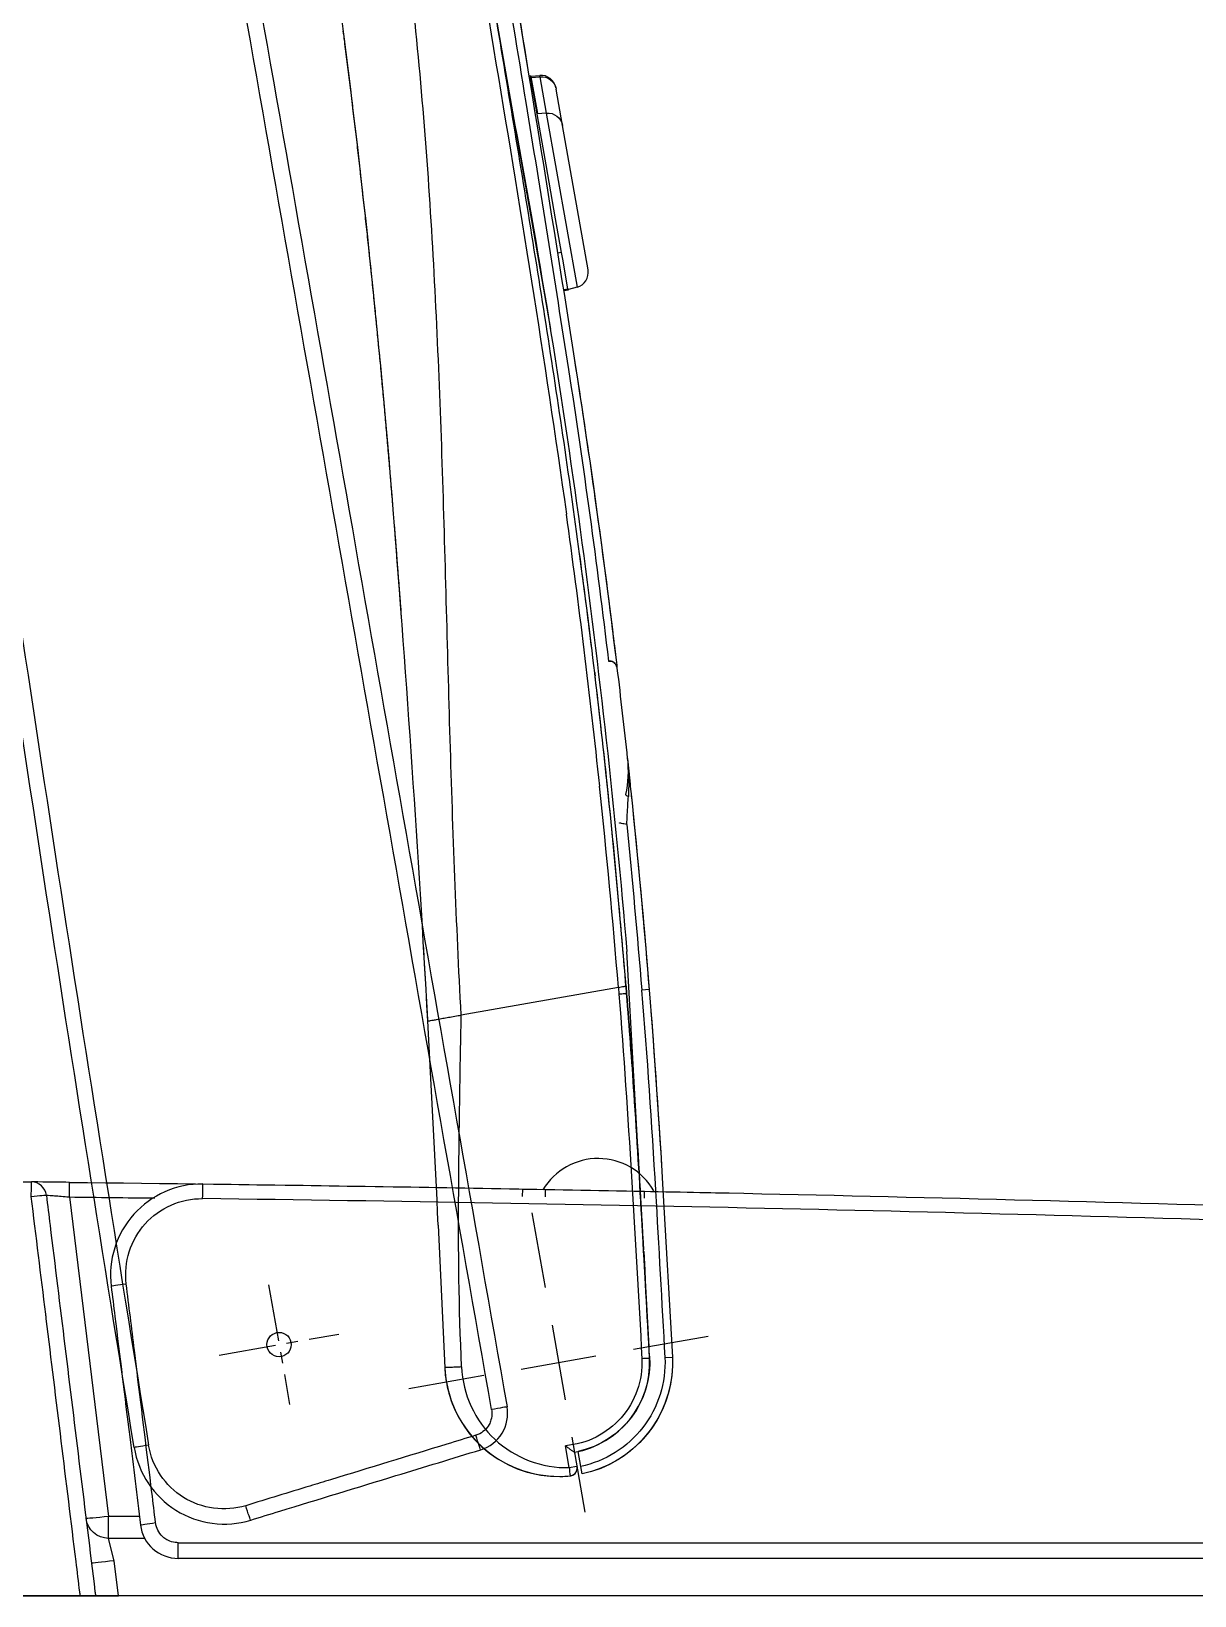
# Model space of a CAD drawing. Extents: x -37 to 6627, y -242 to 2286.
# Drawn here: x 4079.3 to 4232.4, y 311.8 to 517.7 of the extents above; entities that cross this region are included whole.
import ezdxf

# ---------------------------------------------------------------- set-up
doc = ezdxf.new("R2010")
doc.units = 0
doc.header["$LTSCALE"] = 20
doc.header["$MEASUREMENT"] = 0
doc.linetypes.add('CENTER', pattern=[2, 1.25, -0.25, 0.25, -0.25])
doc.linetypes.add('CENTER2', pattern=[1.125, 0.75, -0.125, 0.125, -0.125])
doc.layers.get('0').update_dxf_attribs({"linetype": 'CONTINUOUS'})
for name, color, linetype in [('1', 1, 'CONTINUOUS'), ('20_ALL_FEATURES', 7, 'CONTINUOUS'), ('3', 3, 'CONTINUOUS'), ('CENTER', 2, 'CENTER'), ('DEFAULT_1', 7, 'CENTER')]:
    doc.layers.add(name, color=color, linetype=linetype)

# ---------------------------------------------------------------- blocks, each defined once
blk = doc.blocks.new('A$C915d0707')
blk.add_circle((22.31, 28.14), 1.6)
at = {"layer": '1', "color": 7, "linetype": 'Continuous', "extrusion": (0, 0, -1)}
for centre, major_axis, ratio, start_param, end_param in [((12.25, 47.28), (0.03, 2), 0.000462, 4.747293, 6.283185), ((2.19, 36.07), (-1.99, -0.24), 0.03464, 0, 1.575044), ((6.05, 4.63), (-1.99, -0.24), 0.03464, 0, 1.575044), ((9.03, 2), (0, -2), 0.000006, 0, 1.605703)]:
    blk.add_ellipse(centre, major_axis=major_axis, ratio=ratio, start_param=start_param, end_param=end_param, dxfattribs=at)
at = {"layer": '1', "color": 7, "linetype": 'Continuous'}
for points, knots in [([(12.28, 49.28), (8.84, 49.33), (5.46, 47.82), (2.06, 44.04), (1.18, 42.51), (0.16, 39.25), (0, 37.53), (0.21, 35.82)], [0, 0, 0, 0, 0.5, 0.5, 0.75, 0.75, 1, 1, 1, 1]), ([(2.19, 36.14), (1.85, 38.98), (2.79, 41.93), (6.57, 46.14), (9.38, 47.39), (12.25, 47.35)], [0, 0, 0, 0, 0.5, 0.5, 1, 1, 1, 1]), ([(12.28, 49.28), (37.61, 48.95), (62.93, 48.51), (113.58, 47.39), (138.9, 46.72), (214.86, 44.35), (265.47, 42.32), (328.62, 39.21), (341.25, 38.57), (366.46, 37.21), (379.04, 36.51), (397.69, 35.42), (403.86, 35.06), (416.12, 34.32), (422.13, 33.95), (433.71, 33.22), (439.31, 32.87), (450.06, 32.17), (455.18, 31.84), (464.55, 31.21), (468.88, 30.92), (476.45, 30.41), (479.7, 30.19), (485.22, 29.81), (487.49, 29.65), (491.21, 29.39), (492.65, 29.29), (499.02, 28.84), (501.6, 28.65), (501.6, 28.65)], [0, 0, 0, 0, 0.125, 0.125, 0.25, 0.25, 0.5, 0.5, 0.5625, 0.5625, 0.625, 0.625, 0.65625, 0.65625, 0.6875, 0.6875, 0.71875, 0.71875, 0.75, 0.75, 0.78125, 0.78125, 0.8125, 0.8125, 0.84375, 0.84375, 0.875, 0.875, 1, 1, 1, 1]), ([(503.46, 26.73), (503.46, 26.73), (500.85, 26.91), (494.43, 27.36), (492.98, 27.46), (489.24, 27.72), (486.96, 27.88), (481.43, 28.25), (478.18, 28.47), (470.63, 28.97), (466.31, 29.26), (456.96, 29.87), (451.85, 30.2), (441.11, 30.88), (435.5, 31.23), (423.92, 31.95), (417.91, 32.31), (405.62, 33.05), (399.42, 33.41), (380.71, 34.49), (368.08, 35.2), (342.75, 36.56), (330.07, 37.22), (266.62, 40.34), (215.77, 42.39), (139.47, 44.77), (114.03, 45.45), (63.14, 46.57), (37.7, 47.02), (12.25, 47.35)], [0, 0, 0, 0, 0.125, 0.125, 0.15625, 0.15625, 0.1875, 0.1875, 0.21875, 0.21875, 0.25, 0.25, 0.28125, 0.28125, 0.3125, 0.3125, 0.34375, 0.34375, 0.375, 0.375, 0.4375, 0.4375, 0.5, 0.5, 0.75, 0.75, 0.875, 0.875, 1, 1, 1, 1]), ([(0.21, 35.82), (0.37, 34.5), (0.53, 33.18), (1.35, 26.56), (2, 21.27), (3.12, 12.12), (3.59, 8.25), (4.07, 4.39)], [0, 0, 0, 0, 0.126239, 0.126239, 0.631194, 0.631194, 1, 1, 1, 1]), ([(6.05, 4.7), (5.89, 6.03), (5.73, 7.35), (4.92, 13.96), (4.27, 19.25), (3.5, 25.5), (3.38, 26.45), (2.91, 30.31), (2.55, 33.22), (2.19, 36.14)], [0, 0, 0, 0, 0.126239, 0.126239, 0.631194, 0.631194, 0.722123, 0.722123, 1, 1, 1, 1]), ([(4.07, 4.39), (4.22, 3.18), (4.81, 2.06), (6.62, 0.46), (7.82, 0), (9.03, 0)], [0, 0, 0, 0, 0.5, 0.5, 1, 1, 1, 1]), ([(9.03, 2.07), (8.9, 2.07), (8.78, 2.08), (8.65, 2.09), (8.32, 2.14), (7.99, 2.24), (7.69, 2.39), (7.5, 2.48), (7.32, 2.6), (7.16, 2.73), (6.9, 2.94), (6.67, 3.19), (6.31, 3.76), (6.18, 4.08), (6.08, 4.51), (6.07, 4.61), (6.05, 4.7)], [0, 0, 0, 0, 0.087159, 0.087159, 0.087159, 0.320348, 0.320348, 0.320348, 0.464824, 0.464824, 0.464824, 0.698285, 0.698285, 0.931739, 0.931739, 1, 1, 1, 1]), ([(9.03, 2.07), (34.7, 2.07), (60.37, 2.07), (111.72, 2.07), (137.39, 2.07), (214.39, 2.07), (265.68, 2.07), (329.74, 2.07), (342.55, 2.07), (368.14, 2.07), (380.9, 2.07), (399.83, 2.07), (406.14, 2.07), (418.41, 2.07), (424.38, 2.07), (435.97, 2.07), (441.58, 2.07), (452.38, 2.07), (457.5, 2.07), (466.85, 2.07), (471.13, 2.07), (478.81, 2.07), (482.1, 2.07), (487.68, 2.07), (489.98, 2.07), (493.76, 2.07), (495.23, 2.07), (501.7, 2.07), (504.32, 2.07), (504.32, 2.07)], [0, 0, 0, 0, 0.125, 0.125, 0.25, 0.25, 0.5, 0.5, 0.5625, 0.5625, 0.625, 0.625, 0.65625, 0.65625, 0.6875, 0.6875, 0.71875, 0.71875, 0.75, 0.75, 0.78125, 0.78125, 0.8125, 0.8125, 0.84375, 0.84375, 0.875, 0.875, 1, 1, 1, 1]), ([(502.32, 0), (502.32, 0), (499.72, 0), (493.28, 0), (491.82, 0), (488.04, 0), (485.75, 0), (480.16, 0), (476.86, 0), (469.16, 0), (464.87, 0), (455.49, 0), (450.36, 0), (439.56, 0), (433.95, 0), (422.37, 0), (416.4, 0), (404.15, 0), (397.86, 0), (379.01, 0), (366.31, 0), (340.85, 0), (328.11, 0), (264.37, 0), (213.34, 0), (136.74, 0), (111.19, 0), (60.11, 0), (34.57, 0), (9.03, 0)], [0, 0, 0, 0, 0.125, 0.125, 0.15625, 0.15625, 0.1875, 0.1875, 0.21875, 0.21875, 0.25, 0.25, 0.28125, 0.28125, 0.3125, 0.3125, 0.34375, 0.34375, 0.375, 0.375, 0.4375, 0.4375, 0.5, 0.5, 0.75, 0.75, 0.875, 0.875, 1, 1, 1, 1])]:
    blk.add_open_spline(points, degree=3, knots=knots, dxfattribs=at)
at = {"layer": 'CENTER', "ltscale": 0.3}
for p, q in [((22.31, 36.14), (22.31, 20.14)), ((30.31, 28.14), (14.31, 28.14))]:
    blk.add_line(p, q, dxfattribs=at)
blk = doc.blocks.new('A$Cfc41ca89')
at = {"color": 7}
blk.add_line((8.6, 0.114), (8.51, 60.376), dxfattribs=at)
at = {"color": 7, "linetype": 'Continuous'}
for centre, radius, start, end in [((5.55, 71.658), 3, 3.8107, 22), ((5.55, 71.658), 3, 3.8107, 22), ((-212.68, 57.123), 221.713, 3.1894, 3.81069), ((-212.68, 57.123), 221.713, 3.1894, 3.81069), ((8.491, 69.421), 0.174, 271.9836, 277.3112), ((8.483, 69.464), 0.218, 287.4117, 293.893), ((8.499, 69.44), 0.189, 307.4881, 314.845)]:
    blk.add_arc(centre, radius, start, end, dxfattribs=at)
blk.add_open_spline([(8.69, 69.458), (8.691, 69.442), (8.688, 69.407), (8.671, 69.357), (8.641, 69.311), (8.598, 69.276), (8.548, 69.254), (8.514, 69.248), (8.497, 69.247)], degree=3, knots=[0, 0, 0, 0, 0.154642, 0.321773, 0.493987, 0.670986, 0.843749, 1, 1, 1, 1], dxfattribs=at)
for points in [[(8.548, 69.256), (8.537, 69.252), (8.525, 69.25), (8.513, 69.248)], [(8.614, 69.29), (8.601, 69.28), (8.586, 69.271), (8.571, 69.265)], [(8.69, 69.458), (8.693, 69.404), (8.671, 69.344), (8.632, 69.306)]]:
    blk.add_open_spline(points, degree=3, dxfattribs=at)
at = {"layer": '20_ALL_FEATURES', "color": 7, "linetype": 'Continuous'}
for p, q in [((4.1, 90.198), (4.1, 89.996)), ((4.1, 89.998), (4.1, 89.598)), ((6.386, 87.455), (6.482, 86.65)), ((7.494, 83.203), (6.975, 87.582)), ((6.482, 86.65), (7.651, 76.861)), ((8.053, 77.95), (8.053, 77.95)), ((9.15, 59.448), (9.028, 59.448)), ((9.15, 59.448), (9.15, 59.412)), ((9.15, 59.412), (9.15, 58.618)), ((9.15, 58.618), (9.15, 58.439)), ((9.15, 58.439), (9.15, 57.539)), ((9.15, 57.539), (9.15, 56.096)), ((9.15, 56.096), (9.15, 54.786)), ((9.15, 54.786), (9.15, 53.716)), ((9.15, 53.716), (9.111, 53.716))]:
    blk.add_line(p, q, dxfattribs=at)
at = {"layer": '20_ALL_FEATURES', "color": 9, "linetype": 'Continuous'}
for p, q in [((6.78, 87.558), (6.975, 87.582)), ((7.298, 83.18), (7.296, 83.197)), ((8.053, 77.95), (7.857, 77.932)), ((9.028, 59.412), (9.15, 59.412)), ((9.15, 58.439), (9.044, 58.439))]:
    blk.add_line(p, q, dxfattribs=at)
at = {"layer": '20_ALL_FEATURES', "color": 7, "linetype": 'Continuous'}
for centre, radius, start, end in [((4, 87.2), 3, 11.7445, 88.0898), ((4, 87.2), 3, 11.7582, 83.6707), ((4, 87.2), 2.4, 6.1166, 87.612), ((4, 87.2), 3, 7.3303, 11.7582), ((4, 87.2), 3, 7.3303, 11.7445), ((-212.68, 57.123), 221.713, 5.39035, 6.75543), ((-212.68, 57.123), 221.713, 5.54125, 6.60283), ((-212.68, 57.123), 221.713, 4.0539, 5.39034), ((-212.68, 57.123), 221.713, 4.25778, 5.39034), ((-212.68, 57.123), 221.213, 359.32933, 5.11918), ((-212.68, 57.123), 221.713, 4.06874, 4.25778), ((1.116, 71.173), 7.47, 12.1466, 12.9604), ((2.265, 71.417), 6.295, 10.2063, 12.1729), ((2.423, 71.455), 6.134, 3.7682, 10.1242), ((-212.68, 57.123), 221.713, 4.05287, 4.06874), ((-212.68, 57.123), 221.713, 3.98363, 4.0539), ((-212.68, 57.123), 221.713, 3.98621, 4.05287), ((-212.68, 57.123), 221.713, 3.81069, 3.98621), ((-212.68, 57.123), 221.713, 3.97815, 3.98363), ((-212.68, 57.123), 221.713, 3.81817, 3.97815), ((8.486, 69.452), 0.206, 280.0391, 287.5728), ((8.482, 69.465), 0.219, 287.5308, 293.9701), ((-212.68, 57.123), 221.713, 3.11615, 3.1894), ((-212.68, 57.123), 221.713, 2.98052, 3.13742), ((-212.68, 57.123), 221.713, 1.06407, 3.11615), ((-212.68, 57.123), 221.713, 1.29483, 2.98052), ((-212.68, 57.123), 221.713, 1.06407, 1.29483), ((-1176.272, 39.208), 1185.472, 359.999862, 1.064887), ((-1176.272, 39.208), 1185.472, 0.037969, 0.701088)]:
    blk.add_arc(centre, radius, start, end, dxfattribs=at)
at = {"layer": '20_ALL_FEATURES', "color": 9, "linetype": 'Continuous'}
for centre, radius, start, end in [((-230.923, 55.208), 239.857, 5.43622, 6.69705), ((-212.741, 57.118), 221.578, 4.25787, 5.39014), ((-208.765, 57.037), 217.606, 1.1764, 3.21654)]:
    blk.add_arc(centre, radius, start, end, dxfattribs=at)
for points, knots in [([(6.78, 87.558), (6.737, 87.882), (6.539, 88.522), (5.927, 89.314), (5.082, 89.849), (4.427, 89.986), (4.1, 89.998)], [0, 0, 0, 0, 0.250023, 0.500023, 0.75001, 1, 1, 1, 1]), ([(8.226, 73.569), (8.202, 73.559), (8.161, 73.541), (8.098, 73.521), (8.075, 73.5), (8.042, 73.499), (8.044, 73.494)], [0, 0, 0, 0, 0.383337, 0.707973, 0.923878, 1, 1, 1, 1]), ([(8.396, 72.848), (8.378, 72.837), (8.354, 72.823), (8.328, 72.792), (8.331, 72.782)], [0, 0, 0, 0, 0.677148, 1, 1, 1, 1]), ([(9.007, 10.61), (9.012, 17.135), (8.999, 29.048), (9.022, 43.643), (8.92, 54.083), (8.843, 59.134), (8.794, 61.505)], [0, 0, 0, 0, 0.384607, 0.702231, 0.860252, 1, 1, 1, 1])]:
    blk.add_open_spline(points, degree=3, knots=knots, dxfattribs=at)
for points in [[(7.296, 83.197), (7.126, 84.651), (6.951, 86.105), (6.779, 87.558)], [(8.226, 73.569), (8.264, 73.399), (8.305, 73.23), (8.345, 73.06)], [(8.345, 73.06), (8.362, 72.99), (8.379, 72.919), (8.396, 72.848)]]:
    blk.add_open_spline(points, degree=3, dxfattribs=at)
at = {"layer": '20_ALL_FEATURES', "color": 7, "linetype": 'Continuous'}
blk.add_open_spline([(8.497, 69.247), (8.501, 69.247), (8.51, 69.248), (8.518, 69.249), (8.522, 69.25)], degree=3, knots=[0, 0, 0, 0, 0.492759, 1, 1, 1, 1], dxfattribs=at)
for points in [[(8.571, 69.265), (8.586, 69.272), (8.601, 69.28), (8.614, 69.29)], [(8.614, 69.29), (8.624, 69.298), (8.633, 69.306), (8.64, 69.315)]]:
    blk.add_open_spline(points, degree=3, dxfattribs=at)
at = {"layer": 'DEFAULT_1', "color": 1, "linetype": 'CENTER2'}
for p, q in [((4, 89.2), (4, 91.2)), ((4, 86.2), (4, 88.2)), ((2, 87.2), (0, 87.2)), ((3, 87.2), (5, 87.2)), ((6, 87.2), (8, 87.2)), ((4, 85.2), (4, 83.2))]:
    blk.add_line(p, q, dxfattribs=at)
blk = doc.blocks.new('A$C6fa86d93')
at = {"layer": '20_ALL_FEATURES', "color": 7, "linetype": 'Continuous'}
for p, q in [((40.53, 40.22), (21.92, 42.63)), ((40.53, 40.22), (21.92, 42.63)), ((67.25, 36.89), (70.34, 36.53)), ((121.11, 30.98), (121.73, 30.92)), ((6.12, 27.75), (6.04, 27.75)), ((6.12, 28.77), (9.05, 28.77)), ((8, 27.75), (6.12, 27.75)), ((28.62, 14.64), (19.99, 15.67)), ((30, 14.47), (28.62, 14.64)), ((32.42, 14.18), (30, 14.47)), ((33.61, 14.04), (32.65, 14.16)), ((34.77, 13.91), (33.61, 14.04)), ((67.25, 10.4), (66.25, 10.5)), ((66.25, 10.5), (67.25, 10.4)), ((67.25, 11.42), (66.34, 11.51)), ((67.25, 10.4), (67.25, 10.4))]:
    blk.add_line(p, q, dxfattribs=at)
at = {"layer": '20_ALL_FEATURES', "color": 9, "linetype": 'Continuous'}
for p, q in [((67.25, 11.42), (67.25, 32.43)), ((6.12, 28.77), (6.12, 27.75))]:
    blk.add_line(p, q, dxfattribs=at)
at = {"layer": '20_ALL_FEATURES', "color": 7, "linetype": 'Continuous'}
for points in [[(72.45, 36.28), (72.78, 36.24), (74.73, 36.01), (76.61, 35.8), (77.19, 35.73)], [(121.13, 30.98), (121.36, 30.96), (121.68, 30.93), (122.01, 30.89), (122.34, 30.86), (122.67, 30.83), (122.99, 30.8), (123.32, 30.76), (123.65, 30.73), (123.98, 30.7), (124.31, 30.67), (124.64, 30.63), (124.97, 30.6), (125.3, 30.57), (125.63, 30.54), (125.96, 30.5), (126.29, 30.47), (126.62, 30.44), (126.96, 30.41), (127.29, 30.37), (127.62, 30.34), (127.95, 30.31), (128.29, 30.28), (128.62, 30.24), (128.95, 30.21), (129.29, 30.18), (129.62, 30.15), (129.96, 30.12), (130.29, 30.08), (130.63, 30.05), (130.96, 30.02), (131.3, 29.99), (131.64, 29.95), (131.97, 29.92), (132.02, 29.92)], [(135.01, 29.64), (135.34, 29.6), (135.68, 29.57), (136.02, 29.54), (136.36, 29.51), (136.69, 29.48), (137.03, 29.45), (137.37, 29.42), (137.71, 29.39), (138.04, 29.35), (138.38, 29.32), (138.72, 29.29), (139.05, 29.26), (139.39, 29.23), (139.73, 29.2), (140.07, 29.17), (140.4, 29.14), (140.74, 29.11), (141.08, 29.08), (141.42, 29.05), (141.75, 29.02), (142.09, 28.99), (142.43, 28.96), (142.76, 28.93), (143.1, 28.9), (143.44, 28.87), (143.78, 28.84), (144.11, 28.81), (144.45, 28.78), (144.79, 28.75), (145.12, 28.72), (145.46, 28.69), (145.8, 28.66), (146.13, 28.63), (146.47, 28.61), (146.81, 28.58), (147.14, 28.55), (147.48, 28.52), (147.82, 28.49), (148.15, 28.46), (148.49, 28.43), (148.83, 28.41), (149.16, 28.38), (149.5, 28.35), (149.84, 28.32), (150.18, 28.29), (150.52, 28.27), (150.86, 28.24), (151.2, 28.21), (151.54, 28.18), (151.88, 28.15), (152.22, 28.13), (152.56, 28.1), (152.9, 28.07), (153.24, 28.04), (153.58, 28.02), (153.92, 27.99), (154.26, 27.96), (154.61, 27.93), (154.95, 27.91), (155.29, 27.88), (155.63, 27.85), (155.98, 27.83), (156.32, 27.8), (156.66, 27.77), (157.01, 27.75), (157.35, 27.72), (157.7, 27.69), (158.04, 27.67), (158.39, 27.64), (158.73, 27.61), (159.08, 27.59), (159.42, 27.56), (159.77, 27.54), (160.11, 27.51), (160.46, 27.48), (160.81, 27.46), (161.15, 27.43), (161.5, 27.41), (161.85, 27.38), (162.19, 27.36), (162.54, 27.33), (162.89, 27.3), (163.23, 27.28), (163.58, 27.25), (163.93, 27.23), (164.28, 27.2), (164.63, 27.18), (164.97, 27.15), (165.32, 27.13), (165.67, 27.1), (166.02, 27.08), (166.37, 27.05), (166.72, 27.03), (167.07, 27.01), (167.41, 26.98), (167.76, 26.96), (168.11, 26.93), (168.46, 26.91), (168.81, 26.89), (169.16, 26.86), (169.51, 26.84), (169.86, 26.81), (170.21, 26.79), (170.56, 26.77), (170.9, 26.74), (171.25, 26.72), (171.6, 26.7), (171.95, 26.67), (172.3, 26.65), (172.65, 26.63), (173, 26.6), (173.35, 26.58), (173.7, 26.56), (174.05, 26.54), (174.39, 26.51), (174.74, 26.49), (175.09, 26.47), (175.44, 26.45), (175.79, 26.43), (176.14, 26.4), (176.49, 26.38), (176.83, 26.36), (177.18, 26.34), (177.53, 26.32), (177.88, 26.29), (178.23, 26.27), (178.57, 26.25), (178.92, 26.23), (179.27, 26.21), (179.62, 26.19), (179.96, 26.17), (180.31, 26.15), (180.66, 26.13), (181, 26.11), (181.35, 26.08), (181.7, 26.06), (182.04, 26.04), (182.39, 26.02), (182.74, 26), (183.08, 25.98), (183.43, 25.96), (183.77, 25.94), (184.12, 25.92), (184.46, 25.9), (184.81, 25.88), (185.16, 25.87), (185.5, 25.85), (185.85, 25.83), (186.19, 25.81), (186.54, 25.79), (186.88, 25.77), (187.23, 25.75), (187.57, 25.73), (187.92, 25.71), (188.26, 25.69), (188.6, 25.68), (188.95, 25.66), (189.29, 25.64), (189.64, 25.62), (189.98, 25.6), (190.32, 25.59), (190.67, 25.57), (191.01, 25.55), (191.35, 25.53), (191.7, 25.51), (192.04, 25.5), (192.38, 25.48), (192.72, 25.46), (193.07, 25.44), (193.41, 25.43), (193.75, 25.41), (194.09, 25.39), (194.43, 25.38), (194.78, 25.36), (195.12, 25.34), (195.46, 25.33), (195.8, 25.31), (196.14, 25.29), (196.48, 25.28), (196.82, 25.26), (197.16, 25.25), (197.5, 25.23)]]:
    blk.add_lwpolyline(points, dxfattribs=at)
for centre, radius, start, end in [((20, 27.75), 15, 90.0001, 175.9004), ((20, 27.75), 15, 94.7894, 170.785), ((20, 27.75), 15, 94.6272, 170.9095), ((20, 27.75), 15, 94.6272, 170.9095), ((20, 27.75), 15, 90, 94.7894), ((20, 27.75), 15, 90, 94.6272), ((20, 27.75), 15, 90, 94.6272), ((20, 27.75), 15, 89.1508, 90), ((20, 27.75), 15, 89.1405, 90), ((20, 27.75), 15, 82.6297, 90.0001), ((20, 27.73), 15.02, 82.6335, 89.9962), ((20, 27.75), 15, 87.3796, 89.1508), ((20, 27.75), 15, 87.3266, 89.1406), ((20, 27.75), 15, 82.6297, 87.3796), ((20, 27.74), 15.01, 82.6307, 87.3254), ((398.29, 2805.92), 2788.74, 262.62945, 263.18253), ((398.29, 2805.92), 2788.74, 263.18253, 263.24631), ((398.29, 2805.92), 2788.74, 263.18253, 264.55693), ((398.29, 2805.92), 2788.74, 264.27231, 264.29592), ((398.29, 2805.92), 2788.74, 264.2959, 264.3083), ((398.29, 2805.92), 2788.74, 264.3083, 264.3939), ((398.29, 2805.92), 2788.74, 264.3086, 264.36085), ((20, 27.75), 15, 170.9095, 175.9004), ((398.29, 2805.92), 2788.74, 264.36085, 264.45817), ((398.29, 2805.92), 2788.74, 264.3939, 264.39555), ((398.29, 2805.92), 2788.74, 264.39555, 264.41147), ((398.29, 2805.92), 2788.74, 264.41147, 264.53355), ((398.29, 2805.92), 2788.74, 264.45817, 264.46199), ((398.29, 2805.92), 2788.74, 264.46199, 264.49071), ((259.97, 1354.13), 1330.38, 264.55631, 267.92209), ((6.04, 28.75), 1, 175.9004, 183.7363), ((6.04, 28.75), 1, 175.9004, 183.737), ((6.04, 28.75), 1, 175.9004, 270), ((6.04, 28.75), 1, 175.9004, 183.7363), ((6.04, 28.75), 1, 183.7363, 270), ((6.04, 28.75), 1, 262.1606, 270), ((20, 27.75), 12, 180, 262.6023), ((32.66, 16.17), 2, 263.2157, 270), ((181.75, 1240.24), 1235.15, 264.68089, 265.1843), ((167.61, 1066.02), 1060.36, 265.15547, 266.78562), ((169.86, 1110.01), 1104.41, 266.971, 267.64188)]:
    blk.add_arc(centre, radius, start, end, dxfattribs=at)
at = {"layer": '20_ALL_FEATURES', "color": 9, "linetype": 'Continuous'}
for centre, radius, start, end in [((176.18, 1179.59), 1173.23, 264.67241, 265.97225), ((167.8, 1069.91), 1063.24, 266.00755, 267.95123)]:
    blk.add_arc(centre, radius, start, end, dxfattribs=at)
for points, knots in [([(21.64, 40.43), (21.67, 40.7), (21.72, 41.1), (21.79, 41.62), (21.83, 41.97), (21.88, 42.23), (21.89, 42.46), (21.93, 42.54), (21.91, 42.63), (21.92, 42.63)], [0, 0, 0, 0, 0.369824, 0.548835, 0.708366, 0.837445, 0.930153, 0.983337, 1, 1, 1, 1]), ([(21.64, 40.43), (19.87, 40.66), (16.21, 40.44), (11.28, 38.06), (7.64, 33.97), (6.39, 30.53), (6.12, 28.77)], [0, 0, 0, 0, 0.250027, 0.500031, 0.750068, 1, 1, 1, 1]), ([(21.64, 40.43), (29.29, 39.44), (40.72, 37.54), (55.88, 34.65), (63.46, 33.18), (67.25, 32.43)], [0, 0, 0, 0, 0.499975, 0.749987, 1, 1, 1, 1]), ([(67.25, 32.44), (79.26, 30.98), (103.26, 27.65), (139.22, 22.16), (175.35, 17.38), (199.6, 15.41), (211.75, 14.85)], [0, 0, 0, 0, 0.249344, 0.499083, 0.74952, 1, 1, 1, 1]), ([(6.12, 28.77), (5.98, 28.79), (5.73, 28.82), (5.38, 28.85), (5.2, 28.84), (5.04, 28.85), (5.04, 28.82)], [0, 0, 0, 0, 0.380417, 0.702676, 0.91875, 1, 1, 1, 1]), ([(18.58, 16.86), (17.19, 17.05), (14.47, 17.94), (11.2, 20.73), (9.2, 24.52), (8.93, 27.38), (9.05, 28.77)], [0, 0, 0, 0, 0.250025, 0.500024, 0.750009, 1, 1, 1, 1]), ([(18.46, 15.85), (18.45, 15.85), (18.47, 15.89), (18.46, 15.94), (18.48, 16.03), (18.5, 16.21), (18.53, 16.5), (18.56, 16.73), (18.58, 16.86)], [0, 0, 0, 0, 0.019371, 0.076475, 0.169325, 0.29397, 0.618644, 1, 1, 1, 1]), ([(66.25, 10.5), (66.24, 10.5), (66.26, 10.54), (66.25, 10.58), (66.27, 10.68), (66.28, 10.86), (66.31, 11.14), (66.33, 11.38), (66.34, 11.51)], [0, 0, 0, 0, 0.019356, 0.07643, 0.169211, 0.293796, 0.618516, 1, 1, 1, 1]), ([(67.25, 11.42), (67.26, 11.3), (67.24, 11.06), (67.25, 10.77), (67.24, 10.59), (67.25, 10.49), (67.24, 10.45), (67.25, 10.4), (67.25, 10.4)], [0, 0, 0, 0, 0.380454, 0.705288, 0.830133, 0.923221, 0.980649, 1, 1, 1, 1]), ([(253.76, 5.78), (233.1, 5.82), (191.78, 6.09), (150.44, 6.61), (129.79, 7.35)], [0, 0, 0, 0, 0.499904, 1, 1, 1, 1])]:
    blk.add_open_spline(points, degree=3, knots=knots, dxfattribs=at)
at = {"layer": '20_ALL_FEATURES', "color": 7, "linetype": 'Continuous'}
for points, knots in [([(67.25, 36.89), (67.27, 36.91), (67.22, 36.68), (67.26, 36.55), (67.23, 36.08), (67.25, 35.55), (67.26, 34.88), (67.25, 33.83), (67.25, 33.01), (67.25, 32.44)], [0, 0, 0, 0, 0.019178, 0.076222, 0.16898, 0.293826, 0.445551, 0.618202, 1, 1, 1, 1]), ([(9.05, 28.77), (8.93, 28.66), (8.7, 28.45), (8.42, 28.18), (8.23, 27.99), (8.1, 27.87), (8.07, 27.81), (7.99, 27.75), (8, 27.75)], [0, 0, 0, 0, 0.332694, 0.645021, 0.782232, 0.895943, 0.973123, 1, 1, 1, 1]), ([(18.46, 15.85), (30, 14.48), (45.94, 12.52), (61.87, 10.91), (66.25, 10.5)], [0, 0, 0, 0, 0.725, 1, 1, 1, 1]), ([(66.24, 10.5), (61.86, 10.91), (51.37, 11.97), (40.88, 13.18), (34.77, 13.91)], [0, 0, 0, 0, 0.417311, 1, 1, 1, 1]), ([(67.25, 10.4), (77.72, 9.43), (98.7, 7.73), (130.23, 6.17), (161.78, 5.46), (188.08, 5.18), (218.72, 4.87), (238.84, 4.79), (253.71, 4.76)], [0, 0, 0, 0, 0.169078, 0.338155, 0.507233, 0.676311, 0.76085, 1, 1, 1, 1]), ([(108.52, 7.3), (108.41, 7.31), (107.96, 7.34), (108.64, 7.3), (108.64, 7.3), (108.15, 7.32)], [0, 0, 0, 0, 0.330341, 0.66067, 1, 1, 1, 1])]:
    blk.add_open_spline(points, degree=3, knots=knots, dxfattribs=at)
at = {"layer": '20_ALL_FEATURES', "color": 9, "linetype": 'Continuous'}
blk.add_open_spline([(66.34, 11.51), (50.39, 13.05), (34.48, 14.94), (18.58, 16.86)], degree=3, dxfattribs=at)
at = {"layer": 'DEFAULT_1', "color": 1, "linetype": 'CENTER2'}
for p, q in [((20, 37.75), (20, 47.75)), ((20, 32.75), (20, 22.75)), ((10, 27.75), (0, 27.75)), ((25, 27.75), (15, 27.75)), ((30, 27.75), (40, 27.75)), ((20, 17.75), (20, 7.75))]:
    blk.add_line(p, q, dxfattribs=at)
at = {"layer": '3', "color": 7, "xscale": -5, "yscale": 5, "zscale": 5, "rotation": 90}
blk.add_blockref('A$Cfc41ca89', (456, 47.75), dxfattribs=at)
blk = doc.blocks.new('A$C1863e902')
at = {"layer": '1', "color": 7, "linetype": 'Continuous'}
for p, q in [((158.76, 5), (158.76, 5.61)), ((158.94, 3.83), (158.84, 5)), ((182.21, 3.83), (182.31, 5)), ((187.25, 5), (182.38, 5)), ((187.17, 5), (187.07, 3.83)), ((187.35, 5), (187.25, 3.83)), ((182.21, 3.83), (158.94, 3.83)), ((187.07, 3.83), (182.21, 3.83)), ((187.07, 3.83), (187.25, 3.83)), ((160.93, 2), (180.25, 2)), ((180.25, 2), (185.11, 2)), ((185.26, 2), (185.11, 2))]:
    blk.add_line(p, q, dxfattribs=at)
for centre, start, end in [((160.93, 4), 185, 270), ((185.26, 4), 270, 355)]:
    blk.add_arc(centre, 2, start, end, dxfattribs=at)
at = {"layer": '1', "color": 7, "linetype": 'Continuous', "extrusion": (0, 0, -1)}
for centre, major_axis, start_param, end_param in [((180.25, 4), (0, -2), 4.799655, 6.283185), ((185.11, 4), (0, 2), 1.658063, 3.141593)]:
    blk.add_ellipse(centre, major_axis=major_axis, ratio=0.984808, start_param=start_param, end_param=end_param, dxfattribs=at)
at = {"layer": '3', "color": 7}
blk.add_blockref('A$C6fa86d93', (0, 3.04), dxfattribs=at)

msp = doc.modelspace()

# ---------------------------------------------------------------- linework, layer by layer
at = {"layer": '1', "color": 7, "linetype": 'Continuous'}
for p, q in [((4143.95655, 364.34198), (4143.97465, 365.32052)), ((4143.97465, 365.32052), (4146.97414, 365.26502)), ((4146.95605, 364.2873), (4146.97414, 365.26502)), ((4146.97414, 365.26502), (4160.97157, 365.00603)), ((4084.30162, 364.27753), (4089.46266, 322.24422)), ((4089.46266, 319.34892), (4089.46266, 322.24422)), ((4093.51797, 322.24422), (4089.46266, 322.24422)), ((4090.18651, 316.40127), (4089.46266, 319.34892)), ((4094.26434, 319.34892), (4089.46266, 319.34892)), ((4090.75129, 311.80157), (4090.18651, 316.40127)), ((4087.73519, 311.80157), (4090.75129, 311.80157))]:
    msp.add_line(p, q, dxfattribs=at)
for centre, radius, start, end in [((4153.90364, 360.8879), 8.45804, 29.8456593, 149.1232358), ((4079.27892, 364.26134), 2, 7, 89.4056155)]:
    msp.add_arc(centre, radius, start, end, dxfattribs=at)
at = {"layer": '1', "color": 7, "linetype": 'Continuous', "extrusion": (0, 0, -1)}
msp.add_arc((-4089.46266, 322.34892), 3, 270, 353, dxfattribs=at)
for centre, major_axis, ratio, start_param, end_param in [((4079.27892, 364.26134), (0.02075, 1.99989), 0.00036226, 4.747293686, 6.283185308), ((4079.27892, 364.26134), (-1.98509, -0.24374), 0.034639674, 1.575049518, 3.141592654), ((4084.30162, 364.20773), (0.02194, 1.99988), 0.000383096, 4.747293464, 6.283185308), ((3991.95184, -8053.26529), (-8420.01873, 0), 0.999995352, 1.581767036, 1.590757447), ((4101.83972, 363.99448), (0.0261, 1.99983), 0.000461827, 4.747292512, 6.283185307), ((4159.97376, 363.0373), (0.03992, 1.9996), 0.000697008, 5.281516695, 6.283185308), ((3991.95184, -8053.26655), (-8418.05426, 0), 0.999999572, 1.58176699, 1.583103605), ((4091.78376, 352.77664), (-1.98509, -0.24374), 0.034640343, 0, 1.575044066), ((4089.46266, 322.34892), (-2.97764, -0.36561), 0.034639674, 4.716642172, 6.283185307), ((4095.64299, 321.34573), (-1.98509, -0.24374), 0.034640371, 0, 1.575043837), ((4098.62063, 318.71134), (0, -2), 0.000005908, 0, 1.605702912), ((4090.18651, 316.45363), (-2.97764, -0.36561), 0.017322358, 4.714515895, 6.283185307)]:
    msp.add_ellipse(centre, major_axis=major_axis, ratio=ratio, start_param=start_param, end_param=end_param, dxfattribs=at)
at = {"layer": '1', "color": 7, "linetype": 'Continuous'}
for points, knots in [([(3995.8032, 366.71342), (4009.52791, 366.70715), (4023.25265, 366.66731), (4051.0849, 366.51848), (4065.19249, 366.40758), (4079.29967, 366.26123)], [0, 0, 0, 0, 0.493115522, 0.493115522, 1, 1, 1, 1]), ([(4084.32356, 366.20761), (4083.0041, 366.22209), (4081.71983, 366.23583), (4079.83981, 366.25566), (4079.29941, 366.26122), (4079.29967, 366.26123)], [0, 0, 0, 0, 0.499942737, 0.499942737, 1, 1, 1, 1]), ([(4081.26401, 364.50507), (4081.26331, 364.51074), (4081.29431, 364.5134), (4081.43822, 364.51222), (4081.5785, 364.50573), (4081.87794, 364.48683), (4082.01004, 364.47763), (4082.39894, 364.44852), (4082.68647, 364.42509), (4083.30268, 364.37167), (4083.63998, 364.34092), (4083.97824, 364.30872), (4084.08563, 364.29849), (4084.19371, 364.28807), (4084.30162, 364.27753)], [0, 0, 0, 0, 0.156743955, 0.156743955, 0.368984651, 0.368984651, 0.497899327, 0.497899327, 0.714341796, 0.714341796, 0.931809287, 0.931809287, 0.931809287, 1, 1, 1, 1]), ([(4081.26401, 364.50507), (4081.42641, 363.18247), (4081.5888, 361.85987), (4082.40077, 355.24687), (4083.05035, 349.95647), (4085.02206, 333.89821), (4086.34419, 323.13036), (4087.68927, 312.17552), (4087.71223, 311.98854), (4087.73519, 311.80157)], [0, 0, 0, 0, 0.075285348, 0.075285348, 0.376426739, 0.376426739, 0.989356787, 0.989356787, 1, 1, 1, 1]), ([(4101.86582, 365.99431), (4098.42548, 366.03921), (4095.04635, 364.53605), (4091.6477, 360.75114), (4090.77368, 359.22406), (4089.74827, 355.9604), (4089.5891, 354.23966), (4089.79866, 352.5329)], [0, 0, 0, 0, 0.5, 0.5, 0.75, 0.75, 1, 1, 1, 1]), ([(4101.86582, 365.99431), (4127.19552, 365.66372), (4152.52244, 365.21885), (4203.17074, 364.10057), (4228.49244, 363.42715), (4304.44591, 361.06418), (4355.05713, 359.03186), (4418.21258, 355.92587), (4430.83805, 355.27641), (4456.05368, 353.92246), (4468.63191, 353.21845), (4487.27486, 352.13375), (4493.45227, 351.7674), (4505.7068, 351.0273), (4511.71754, 350.6575), (4523.30262, 349.93302), (4528.90267, 349.57678), (4539.64833, 348.88327), (4544.76746, 348.54762), (4554.1376, 347.92589), (4558.46519, 347.63474), (4566.03916, 347.12059), (4569.28624, 346.89767), (4574.80425, 346.51662), (4577.08301, 346.35795), (4580.79852, 346.09831), (4582.23972, 345.99705), (4588.60749, 345.54859), (4591.19291, 345.36298), (4591.19271, 345.36299)], [0, 0, 0, 0, 0.125, 0.125, 0.25, 0.25, 0.5, 0.5, 0.5625, 0.5625, 0.625, 0.625, 0.65625, 0.65625, 0.6875, 0.6875, 0.71875, 0.71875, 0.75, 0.75, 0.78125, 0.78125, 0.8125, 0.8125, 0.84375, 0.84375, 0.875, 0.875, 1, 1, 1, 1]), ([(4160.81485, 365.01852), (4163.48619, 364.96495), (4166.1186, 364.9107), (4169.9746, 364.83006), (4171.15157, 364.80486), (4171.15112, 364.80488)], [0, 0, 0, 0, 0.499953232, 0.499953232, 1, 1, 1, 1]), ([(4085.72874, 311.80157), (4085.70756, 311.97405), (4085.68638, 312.14653), (4085.50281, 313.64162), (4085.34041, 314.96422), (4084.52844, 321.57722), (4083.87886, 326.86762), (4082.57089, 337.52021), (4081.91249, 342.8824), (4081.2295, 348.44489), (4081.20491, 348.6452), (4080.54651, 354.00739), (4079.91272, 359.16926), (4079.27892, 364.33114)], [0, 0, 0, 0, 0.009850638, 0.009850638, 0.085385276, 0.085385276, 0.387523828, 0.387523828, 0.693761914, 0.693761914, 0.705201845, 0.705201845, 1, 1, 1, 1]), ([(4091.78375, 352.84644), (4091.43437, 355.69188), (4092.38106, 358.64534), (4096.15994, 362.85138), (4098.97137, 364.10171), (4101.83971, 364.06428)], [0, 0, 0, 0, 0.5, 0.5, 1, 1, 1, 1]), ([(4593.04916, 343.43786), (4593.04936, 343.43785), (4590.43826, 343.62444), (4584.02244, 344.07371), (4582.56868, 344.17489), (4578.83128, 344.43262), (4576.54424, 344.58934), (4571.01915, 344.96409), (4567.7741, 345.18253), (4560.21643, 345.68589), (4555.89697, 345.9709), (4546.54529, 346.58036), (4541.44247, 346.90936), (4530.69515, 347.59249), (4525.09396, 347.94377), (4513.50461, 348.6594), (4507.5039, 349.02443), (4495.20718, 349.75962), (4489.00789, 350.12406), (4470.29637, 351.20496), (4457.66717, 351.90991), (4432.33956, 353.27138), (4419.65523, 353.92645), (4356.20753, 357.05506), (4305.36188, 359.10176), (4229.05526, 361.48072), (4203.61581, 362.15892), (4152.73196, 363.28465), (4127.28724, 363.73215), (4101.83971, 364.06428)], [0, 0, 0, 0, 0.125, 0.125, 0.15625, 0.15625, 0.1875, 0.1875, 0.21875, 0.21875, 0.25, 0.25, 0.28125, 0.28125, 0.3125, 0.3125, 0.34375, 0.34375, 0.375, 0.375, 0.4375, 0.4375, 0.5, 0.5, 0.75, 0.75, 0.875, 0.875, 1, 1, 1, 1]), ([(4089.79866, 352.5329), (4089.96106, 351.2103), (4090.12345, 349.8877), (4090.93543, 343.27469), (4091.58501, 337.98429), (4092.70902, 328.82992), (4093.18346, 324.96596), (4093.65789, 321.10199)], [0, 0, 0, 0, 0.126238859, 0.126238859, 0.631194295, 0.631194295, 1, 1, 1, 1]), ([(4095.64298, 321.41553), (4095.48058, 322.73813), (4095.31819, 324.06073), (4094.50621, 330.67373), (4093.85663, 335.96414), (4093.09008, 342.20719), (4092.97311, 343.15985), (4092.49867, 347.02381), (4092.14121, 349.93513), (4091.78375, 352.84644)], [0, 0, 0, 0, 0.126238859, 0.126238859, 0.631194296, 0.631194296, 0.722122841, 0.722122841, 1, 1, 1, 1]), ([(4098.62061, 318.78114), (4098.49364, 318.78114), (4098.36641, 318.78923), (4098.24046, 318.80532), (4097.90759, 318.84784), (4097.57749, 318.94839), (4097.27746, 319.09861), (4097.08994, 319.1925), (4096.91136, 319.30678), (4096.74757, 319.4377), (4096.48519, 319.64741), (4096.25545, 319.9053), (4095.89923, 320.47467), (4095.76785, 320.794), (4095.67215, 321.21857), (4095.6551, 321.31681), (4095.64298, 321.41553)], [0, 0, 0, 0, 0.087159087, 0.087159087, 0.087159087, 0.320347671, 0.320347671, 0.320347671, 0.464823635, 0.464823635, 0.464823635, 0.698284623, 0.698284623, 0.931739124, 0.931739124, 1, 1, 1, 1]), ([(4093.65789, 321.10199), (4093.80609, 319.89507), (4094.40032, 318.77087), (4096.20696, 317.16914), (4097.40437, 316.71134), (4098.62063, 316.71134)], [0, 0, 0, 0, 0.5, 0.5, 1, 1, 1, 1]), ([(4098.62061, 318.78114), (4124.29207, 318.78114), (4149.96352, 318.78114), (4201.30642, 318.78114), (4226.9809, 318.78114), (4303.98222, 318.78114), (4355.27332, 318.78114), (4419.33326, 318.78114), (4432.1437, 318.78114), (4457.72837, 318.78113), (4470.49049, 318.78114), (4489.42067, 318.78114), (4495.73054, 318.78114), (4507.99428, 318.78114), (4513.96744, 318.78114), (4525.55507, 318.78114), (4531.16975, 318.78114), (4541.97182, 318.78114), (4547.08451, 318.78114), (4556.43854, 318.78114), (4560.7153, 318.78113), (4568.40318, 318.78113), (4571.69162, 318.78114), (4577.26976, 318.78114), (4579.56488, 318.78114), (4583.35366, 318.78114), (4584.82376, 318.78114), (4591.29259, 318.78112), (4593.9104, 318.78114), (4593.9102, 318.78114)], [0, 0, 0, 0, 0.125, 0.125, 0.25, 0.25, 0.5, 0.5, 0.5625, 0.5625, 0.625, 0.625, 0.65625, 0.65625, 0.6875, 0.6875, 0.71875, 0.71875, 0.75, 0.75, 0.78125, 0.78125, 0.8125, 0.8125, 0.84375, 0.84375, 0.875, 0.875, 1, 1, 1, 1]), ([(4591.91141, 316.71134), (4591.91161, 316.71134), (4589.30667, 316.71134), (4582.86896, 316.71134), (4581.406, 316.71134), (4577.62701, 316.71134), (4575.33531, 316.71134), (4569.75264, 316.71134), (4566.44889, 316.71134), (4558.74689, 316.71134), (4554.45937, 316.71134), (4545.08056, 316.71134), (4539.94462, 316.71134), (4529.14788, 316.71134), (4523.53669, 316.71134), (4511.95872, 316.71134), (4505.99132, 316.71134), (4493.74138, 316.71134), (4487.45374, 316.71134), (4468.60258, 316.71134), (4455.89843, 316.71134), (4430.43966, 316.71134), (4417.69514, 316.71134), (4353.96183, 316.71134), (4302.93244, 316.71134), (4226.32431, 316.71134), (4200.78124, 316.71134), (4149.70093, 316.71134), (4124.16078, 316.71134), (4098.62063, 316.71134)], [0, 0, 0, 0, 0.125, 0.125, 0.15625, 0.15625, 0.1875, 0.1875, 0.21875, 0.21875, 0.25, 0.25, 0.28125, 0.28125, 0.3125, 0.3125, 0.34375, 0.34375, 0.375, 0.375, 0.4375, 0.4375, 0.5, 0.5, 0.75, 0.75, 0.875, 0.875, 1, 1, 1, 1]), ([(4085.72874, 311.80157), (4085.95474, 311.80157), (4086.18387, 311.80157), (4086.61055, 311.80157), (4086.81398, 311.80157), (4087.05341, 311.80157), (4087.11355, 311.80157), (4087.32539, 311.80157), (4087.4555, 311.80157), (4087.64343, 311.80157), (4087.70382, 311.80157), (4087.73199, 311.80157), (4087.7352, 311.80157), (4087.73518, 311.80157)], [0, 0, 0, 0, 0.217031314, 0.217031314, 0.434142384, 0.434142384, 0.510856549, 0.510856549, 0.724443471, 0.724443471, 0.938062229, 0.938062229, 1, 1, 1, 1])]:
    msp.add_open_spline(points, degree=3, knots=knots, dxfattribs=at)
msp.add_open_spline([(3993.95213, 311.80157), (4024.54433, 311.80157), (4055.13653, 311.80157), (4085.72874, 311.80157)], degree=3, dxfattribs=at)
at = {"layer": '3', "color": 7}
msp.add_line((4584.89365, 311.80157), (3991.95334, 311.80157), dxfattribs=at)
at = {"layer": 'CENTER', "color": 1, "linetype": 'CENTER', "ltscale": 2}
msp.add_arc((4134.94141, 372.28045), 459.01483, 357.1463275, 99.3894334, dxfattribs=at)

# ---------------------------------------------------------------- block references
at = {"layer": '3', "color": 7, "rotation": 99.99999999999999}
for name, p in [('A$C915d0707', (4143.48961, 327.77154)), ('A$C1863e902', (4182.4971, 328.15254))]:
    msp.add_blockref(name, p, dxfattribs=at)

doc.saveas('drawing.dxf')
